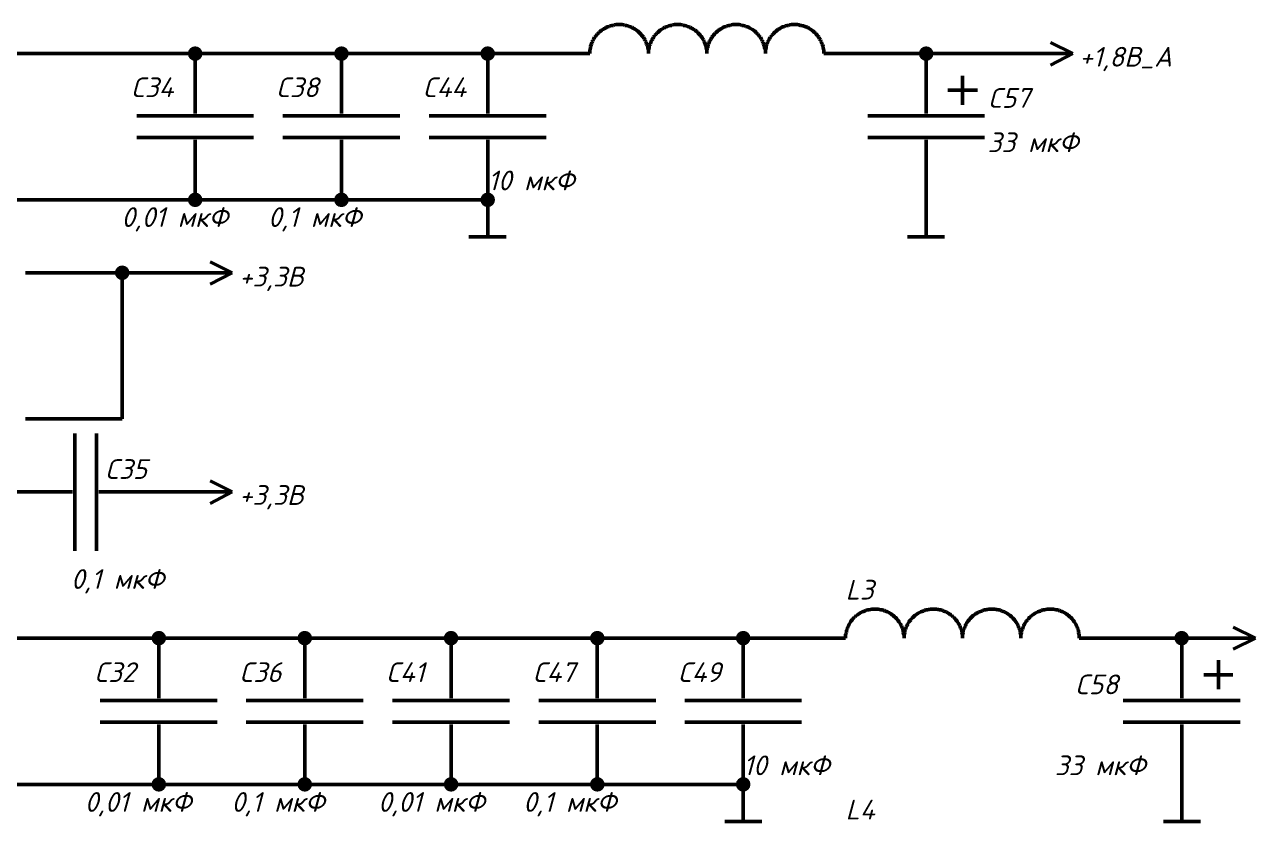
# Model space of a CAD drawing. Header units: inches. Extents: x -26 to 1942, y -380 to 599.
# Drawn here: x 657 to 741.2, y 395.2 to 449.7 of the extents above; entities that cross this region are included whole.
import ezdxf

# ---------------------------------------------------------------- set-up
doc = ezdxf.new("R2010")
doc.units = ezdxf.units.IN
doc.layers.add('OSN50', color=3, linetype='Continuous', lineweight=50)
doc.layers.add('TEXT', color=1, linetype='Continuous', lineweight=30)
doc.styles.add('ISOCPEUR0', font='isocpeur.ttf', dxfattribs={"height": 2.87999})

msp = doc.modelspace()

# ---------------------------------------------------------------- hatches: boundary and pattern name
at = {"layer": 'OSN50'}
h = msp.add_hatch(color=256, dxfattribs=at)
edge = h.paths.add_edge_path()
edge.add_arc((668.661, 447.735), 0.5, 0, 360)
h = msp.add_hatch(color=256, dxfattribs=at)
edge = h.paths.add_edge_path()
edge.add_arc((678.669, 447.735), 0.5, 0, 360)
h = msp.add_hatch(color=256, dxfattribs=at)
edge = h.paths.add_edge_path()
edge.add_arc((688.677, 447.735), 0.5, 0, 360)
h = msp.add_hatch(color=256, dxfattribs=at)
edge = h.paths.add_edge_path()
edge.add_arc((718.676, 447.735), 0.5, 0, 360)
h = msp.add_hatch(color=256, dxfattribs=at)
edge = h.paths.add_edge_path()
edge.add_arc((668.661, 437.727), 0.5, 0, 360)
h = msp.add_hatch(color=256, dxfattribs=at)
edge = h.paths.add_edge_path()
edge.add_arc((678.669, 437.727), 0.5, 0, 360)
h = msp.add_hatch(color=256, dxfattribs=at)
edge = h.paths.add_edge_path()
edge.add_arc((688.677, 437.727), 0.5, 0, 360)
h = msp.add_hatch(color=256, dxfattribs=at)
edge = h.paths.add_edge_path()
edge.add_arc((663.67, 432.736), 0.5, 0, 360)
h = msp.add_hatch(color=256, dxfattribs=at)
edge = h.paths.add_edge_path()
edge.add_arc((666.178, 407.729), 0.5, 0, 360)
h = msp.add_hatch(color=256, dxfattribs=at)
edge = h.paths.add_edge_path()
edge.add_arc((676.16, 407.729), 0.5, 0, 360)
h = msp.add_hatch(color=256, dxfattribs=at)
edge = h.paths.add_edge_path()
edge.add_arc((686.169, 407.729), 0.5, 0, 360)
h = msp.add_hatch(color=256, dxfattribs=at)
edge = h.paths.add_edge_path()
edge.add_arc((696.177, 407.729), 0.5, 0, 360)
h = msp.add_hatch(color=256, dxfattribs=at)
edge = h.paths.add_edge_path()
edge.add_arc((706.159, 407.729), 0.5, 0, 360)
h = msp.add_hatch(color=256, dxfattribs=at)
edge = h.paths.add_edge_path()
edge.add_arc((736.157, 407.729), 0.5, 0, 360)
h = msp.add_hatch(color=256, dxfattribs=at)
edge = h.paths.add_edge_path()
edge.add_arc((666.178, 397.721), 0.5, 0, 360)
h = msp.add_hatch(color=256, dxfattribs=at)
edge = h.paths.add_edge_path()
edge.add_arc((676.16, 397.721), 0.5, 0, 360)
h = msp.add_hatch(color=256, dxfattribs=at)
edge = h.paths.add_edge_path()
edge.add_arc((686.169, 397.721), 0.5, 0, 360)
h = msp.add_hatch(color=256, dxfattribs=at)
edge = h.paths.add_edge_path()
edge.add_arc((696.177, 397.721), 0.5, 0, 360)
h = msp.add_hatch(color=256, dxfattribs=at)
edge = h.paths.add_edge_path()
edge.add_arc((706.159, 397.721), 0.5, 0, 360)

# ---------------------------------------------------------------- linework, layer by layer
for p, q in [((697.17, 449.669), (697.065, 449.642)), ((697.274, 449.669), (697.17, 449.669)), ((697.353, 449.695), (697.274, 449.669)), ((697.457, 449.721), (697.353, 449.695)), ((697.562, 449.721), (697.457, 449.721)), ((697.666, 449.721), (697.562, 449.721)), ((697.771, 449.721), (697.666, 449.721)), ((697.875, 449.721), (697.771, 449.721)), ((697.98, 449.695), (697.875, 449.721)), ((698.058, 449.669), (697.98, 449.695)), ((698.163, 449.669), (698.058, 449.669)), ((698.267, 449.642), (698.163, 449.669)), ((701.168, 449.669), (701.063, 449.642)), ((701.272, 449.669), (701.168, 449.669)), ((701.351, 449.695), (701.272, 449.669)), ((701.455, 449.721), (701.351, 449.695)), ((701.56, 449.721), (701.455, 449.721)), ((701.664, 449.721), (701.56, 449.721)), ((701.769, 449.721), (701.664, 449.721)), ((701.873, 449.721), (701.769, 449.721)), ((701.978, 449.695), (701.873, 449.721)), ((702.056, 449.669), (701.978, 449.695)), ((702.161, 449.669), (702.056, 449.669)), ((702.265, 449.642), (702.161, 449.669)), ((705.166, 449.669), (705.061, 449.642)), ((705.27, 449.669), (705.166, 449.669)), ((705.349, 449.695), (705.27, 449.669)), ((705.453, 449.721), (705.349, 449.695)), ((705.558, 449.721), (705.453, 449.721)), ((705.662, 449.721), (705.558, 449.721)), ((705.767, 449.721), (705.662, 449.721)), ((705.871, 449.721), (705.767, 449.721)), ((705.976, 449.695), (705.871, 449.721)), ((706.054, 449.669), (705.976, 449.695)), ((706.159, 449.669), (706.054, 449.669)), ((706.263, 449.642), (706.159, 449.669)), ((709.164, 449.669), (709.059, 449.642)), ((709.268, 449.669), (709.164, 449.669)), ((709.347, 449.695), (709.268, 449.669)), ((709.451, 449.721), (709.347, 449.695)), ((709.556, 449.721), (709.451, 449.721)), ((709.66, 449.721), (709.556, 449.721)), ((709.765, 449.721), (709.66, 449.721)), ((709.869, 449.721), (709.765, 449.721)), ((709.974, 449.695), (709.869, 449.721)), ((710.078, 449.669), (709.974, 449.695)), ((710.157, 449.669), (710.078, 449.669)), ((710.261, 449.642), (710.157, 449.669)), ((695.994, 448.858), (695.942, 448.754)), ((696.046, 448.911), (695.994, 448.858)), ((696.124, 448.989), (696.046, 448.911)), ((696.177, 449.067), (696.124, 448.989)), ((696.255, 449.146), (696.177, 449.067)), ((696.307, 449.198), (696.255, 449.146)), ((696.386, 449.277), (696.307, 449.198)), ((696.464, 449.329), (696.386, 449.277)), ((696.543, 449.381), (696.464, 449.329)), ((696.621, 449.433), (696.543, 449.381)), ((696.726, 449.486), (696.621, 449.433)), ((696.804, 449.538), (696.726, 449.486)), ((696.882, 449.564), (696.804, 449.538)), ((696.987, 449.59), (696.882, 449.564)), ((697.065, 449.642), (696.987, 449.59)), ((698.346, 449.59), (698.267, 449.642)), ((698.45, 449.564), (698.346, 449.59)), ((698.529, 449.538), (698.45, 449.564)), ((698.607, 449.486), (698.529, 449.538)), ((698.711, 449.433), (698.607, 449.486)), ((698.79, 449.381), (698.711, 449.433)), ((698.868, 449.329), (698.79, 449.381)), ((698.947, 449.277), (698.868, 449.329)), ((699.025, 449.198), (698.947, 449.277)), ((699.077, 449.146), (699.025, 449.198)), ((699.156, 449.067), (699.077, 449.146)), ((699.208, 448.989), (699.156, 449.067)), ((699.286, 448.911), (699.208, 448.989)), ((699.339, 448.858), (699.286, 448.911)), ((699.391, 448.754), (699.339, 448.858)), ((700.018, 448.858), (699.966, 448.754)), ((700.07, 448.911), (700.018, 448.858)), ((700.123, 448.989), (700.07, 448.911)), ((700.201, 449.067), (700.123, 448.989)), ((700.253, 449.146), (700.201, 449.067)), ((700.332, 449.198), (700.253, 449.146)), ((700.41, 449.277), (700.332, 449.198)), ((700.488, 449.329), (700.41, 449.277)), ((700.541, 449.381), (700.488, 449.329)), ((700.645, 449.433), (700.541, 449.381)), ((700.724, 449.486), (700.645, 449.433)), ((700.802, 449.538), (700.724, 449.486)), ((700.88, 449.564), (700.802, 449.538)), ((700.985, 449.59), (700.88, 449.564)), ((701.063, 449.642), (700.985, 449.59)), ((702.344, 449.59), (702.265, 449.642)), ((702.448, 449.564), (702.344, 449.59)), ((702.527, 449.538), (702.448, 449.564)), ((702.605, 449.486), (702.527, 449.538)), ((702.71, 449.433), (702.605, 449.486)), ((702.788, 449.381), (702.71, 449.433)), ((702.866, 449.329), (702.788, 449.381)), ((702.945, 449.277), (702.866, 449.329)), ((703.023, 449.198), (702.945, 449.277)), ((703.075, 449.146), (703.023, 449.198)), ((703.154, 449.067), (703.075, 449.146)), ((703.206, 448.989), (703.154, 449.067)), ((703.284, 448.911), (703.206, 448.989)), ((703.337, 448.858), (703.284, 448.911)), ((703.389, 448.754), (703.337, 448.858)), ((704.016, 448.858), (703.964, 448.754)), ((704.068, 448.911), (704.016, 448.858)), ((704.121, 448.989), (704.068, 448.911)), ((704.199, 449.067), (704.121, 448.989)), ((704.251, 449.146), (704.199, 449.067)), ((704.33, 449.198), (704.251, 449.146)), ((704.408, 449.277), (704.33, 449.198)), ((704.486, 449.329), (704.408, 449.277)), ((704.539, 449.381), (704.486, 449.329)), ((704.643, 449.433), (704.539, 449.381)), ((704.722, 449.486), (704.643, 449.433)), ((704.8, 449.538), (704.722, 449.486)), ((704.878, 449.564), (704.8, 449.538)), ((704.983, 449.59), (704.878, 449.564)), ((705.061, 449.642), (704.983, 449.59)), ((706.342, 449.59), (706.263, 449.642)), ((706.446, 449.564), (706.342, 449.59)), ((706.525, 449.538), (706.446, 449.564)), ((706.603, 449.486), (706.525, 449.538)), ((706.708, 449.433), (706.603, 449.486)), ((706.786, 449.381), (706.708, 449.433)), ((706.864, 449.329), (706.786, 449.381)), ((706.943, 449.277), (706.864, 449.329)), ((707.021, 449.198), (706.943, 449.277)), ((707.073, 449.146), (707.021, 449.198)), ((707.152, 449.067), (707.073, 449.146)), ((707.204, 448.989), (707.152, 449.067)), ((707.282, 448.911), (707.204, 448.989)), ((707.335, 448.858), (707.282, 448.911)), ((707.387, 448.754), (707.335, 448.858)), ((708.014, 448.858), (707.962, 448.754)), ((708.066, 448.911), (708.014, 448.858)), ((708.119, 448.989), (708.066, 448.911)), ((708.197, 449.067), (708.119, 448.989)), ((708.249, 449.146), (708.197, 449.067)), ((708.328, 449.198), (708.249, 449.146)), ((708.406, 449.277), (708.328, 449.198)), ((708.484, 449.329), (708.406, 449.277)), ((708.537, 449.381), (708.484, 449.329)), ((708.641, 449.433), (708.537, 449.381)), ((708.72, 449.486), (708.641, 449.433)), ((708.798, 449.538), (708.72, 449.486)), ((708.876, 449.564), (708.798, 449.538)), ((708.981, 449.59), (708.876, 449.564)), ((709.059, 449.642), (708.981, 449.59)), ((710.366, 449.59), (710.261, 449.642)), ((710.444, 449.564), (710.366, 449.59)), ((710.549, 449.538), (710.444, 449.564)), ((710.627, 449.486), (710.549, 449.538)), ((710.706, 449.433), (710.627, 449.486)), ((710.784, 449.381), (710.706, 449.433)), ((710.862, 449.329), (710.784, 449.381)), ((710.941, 449.277), (710.862, 449.329)), ((711.019, 449.198), (710.941, 449.277)), ((711.098, 449.146), (711.019, 449.198)), ((711.15, 449.067), (711.098, 449.146)), ((711.228, 448.989), (711.15, 449.067)), ((711.28, 448.911), (711.228, 448.989)), ((711.333, 448.858), (711.28, 448.911)), ((711.385, 448.754), (711.333, 448.858)), ((695.68, 448.048), (695.654, 447.944)), ((695.706, 448.127), (695.68, 448.048)), ((695.759, 448.336), (695.706, 448.231)), ((695.706, 448.231), (695.706, 448.127)), ((695.785, 448.414), (695.759, 448.336)), ((695.811, 448.519), (695.785, 448.414)), ((695.863, 448.597), (695.811, 448.519)), ((695.889, 448.676), (695.863, 448.597)), ((695.942, 448.754), (695.889, 448.676)), ((699.443, 448.676), (699.391, 448.754)), ((699.469, 448.597), (699.443, 448.676)), ((699.522, 448.519), (699.469, 448.597)), ((699.548, 448.414), (699.522, 448.519)), ((699.574, 448.336), (699.548, 448.414)), ((699.626, 448.231), (699.574, 448.336)), ((699.626, 448.127), (699.626, 448.231)), ((699.652, 448.048), (699.626, 448.127)), ((699.678, 447.944), (699.652, 448.048)), ((699.704, 448.048), (699.678, 447.944)), ((699.731, 448.127), (699.704, 448.048)), ((699.757, 448.336), (699.731, 448.231)), ((699.731, 448.231), (699.731, 448.127)), ((699.809, 448.414), (699.757, 448.336)), ((699.835, 448.519), (699.809, 448.414)), ((699.861, 448.597), (699.835, 448.519)), ((699.913, 448.676), (699.861, 448.597)), ((699.966, 448.754), (699.913, 448.676)), ((703.441, 448.676), (703.389, 448.754)), ((703.467, 448.597), (703.441, 448.676)), ((703.52, 448.519), (703.467, 448.597)), ((703.546, 448.414), (703.52, 448.519)), ((703.572, 448.336), (703.546, 448.414)), ((703.624, 448.231), (703.572, 448.336)), ((703.624, 448.127), (703.624, 448.231)), ((703.65, 448.048), (703.624, 448.127)), ((703.676, 447.944), (703.65, 448.048)), ((703.702, 448.048), (703.676, 447.944)), ((703.729, 448.127), (703.702, 448.048)), ((703.755, 448.336), (703.729, 448.231)), ((703.729, 448.231), (703.729, 448.127)), ((703.807, 448.414), (703.755, 448.336)), ((703.833, 448.519), (703.807, 448.414)), ((703.859, 448.597), (703.833, 448.519)), ((703.912, 448.676), (703.859, 448.597)), ((703.964, 448.754), (703.912, 448.676)), ((707.439, 448.676), (707.387, 448.754)), ((707.465, 448.597), (707.439, 448.676)), ((707.518, 448.519), (707.465, 448.597)), ((707.544, 448.414), (707.518, 448.519)), ((707.57, 448.336), (707.544, 448.414)), ((707.622, 448.231), (707.57, 448.336)), ((707.622, 448.127), (707.622, 448.231)), ((707.648, 448.048), (707.622, 448.127)), ((707.674, 447.944), (707.648, 448.048)), ((707.701, 448.048), (707.674, 447.944)), ((707.727, 448.127), (707.701, 448.048)), ((707.753, 448.336), (707.727, 448.231)), ((707.727, 448.231), (707.727, 448.127)), ((707.805, 448.414), (707.753, 448.336)), ((707.831, 448.519), (707.805, 448.414)), ((707.857, 448.597), (707.831, 448.519)), ((707.91, 448.676), (707.857, 448.597)), ((707.962, 448.754), (707.91, 448.676)), ((711.437, 448.676), (711.385, 448.754)), ((711.463, 448.597), (711.437, 448.676)), ((711.516, 448.519), (711.463, 448.597)), ((711.542, 448.414), (711.516, 448.519)), ((711.594, 448.336), (711.542, 448.414)), ((711.62, 448.231), (711.594, 448.336)), ((711.62, 448.127), (711.62, 448.231)), ((711.646, 448.048), (711.62, 448.127)), ((711.672, 447.944), (711.646, 448.048)), ((728.71, 447.735), (727.194, 448.493)), ((668.661, 447.735), (643.68, 447.735)), ((668.661, 443.632), (668.661, 447.735)), ((678.669, 447.735), (668.661, 447.735)), ((678.669, 443.632), (678.669, 447.735)), ((688.677, 447.735), (678.669, 447.735)), ((688.677, 443.632), (688.677, 447.735)), ((691.16, 447.735), (688.677, 447.735)), ((695.654, 447.735), (691.16, 447.735)), ((695.654, 447.944), (695.654, 447.839)), ((695.654, 447.839), (695.654, 447.735)), ((695.654, 447.735), (695.654, 447.735)), ((695.654, 447.735), (695.654, 447.735)), ((695.654, 447.735), (695.654, 447.735)), ((695.654, 447.735), (695.654, 447.735)), ((695.654, 447.735), (695.654, 447.735)), ((695.654, 447.735), (695.654, 447.735)), ((695.654, 447.735), (695.654, 447.735)), ((695.654, 447.735), (695.654, 447.735)), ((695.654, 447.735), (695.654, 447.735)), ((695.654, 447.735), (695.654, 447.735)), ((695.654, 447.735), (695.654, 447.735)), ((695.654, 447.735), (695.654, 447.735)), ((695.654, 447.735), (695.654, 447.735)), ((695.654, 447.735), (695.654, 447.735)), ((695.654, 447.735), (695.654, 447.735)), ((695.654, 447.735), (695.654, 447.735)), ((695.654, 447.735), (695.654, 447.735)), ((695.654, 447.735), (695.654, 447.735)), ((695.654, 447.735), (695.654, 447.735)), ((695.654, 447.735), (695.654, 447.735)), ((695.654, 447.735), (695.654, 447.735)), ((695.654, 447.735), (695.654, 447.735)), ((695.654, 447.735), (695.654, 447.735)), ((695.654, 447.735), (695.654, 447.735)), ((695.654, 447.735), (695.654, 447.735)), ((695.654, 447.735), (695.654, 447.735)), ((695.654, 447.735), (695.654, 447.735)), ((695.654, 447.735), (695.654, 447.735)), ((695.654, 447.735), (695.654, 447.735)), ((695.654, 447.735), (695.654, 447.735)), ((695.654, 447.735), (695.654, 447.735)), ((695.654, 447.735), (695.654, 447.735)), ((699.678, 447.839), (699.678, 447.944)), ((699.678, 447.944), (699.678, 447.839)), ((699.678, 447.735), (699.678, 447.839)), ((699.678, 447.839), (699.678, 447.735)), ((699.678, 447.735), (699.678, 447.735)), ((699.678, 447.735), (699.678, 447.735)), ((699.678, 447.735), (699.678, 447.735)), ((699.678, 447.735), (699.678, 447.735)), ((699.678, 447.735), (699.678, 447.735)), ((699.678, 447.735), (699.678, 447.735)), ((699.678, 447.735), (699.678, 447.735)), ((699.678, 447.735), (699.678, 447.735)), ((699.678, 447.735), (699.678, 447.735)), ((699.678, 447.735), (699.678, 447.735)), ((699.678, 447.735), (699.678, 447.735)), ((699.678, 447.735), (699.678, 447.735)), ((699.678, 447.735), (699.678, 447.735)), ((699.678, 447.735), (699.678, 447.735)), ((699.678, 447.735), (699.678, 447.735)), ((699.678, 447.735), (699.678, 447.735)), ((699.678, 447.735), (699.678, 447.735)), ((699.678, 447.735), (699.678, 447.735)), ((699.678, 447.735), (699.678, 447.735)), ((699.678, 447.735), (699.678, 447.735)), ((699.678, 447.735), (699.678, 447.735)), ((699.678, 447.735), (699.678, 447.735)), ((699.678, 447.735), (699.678, 447.735)), ((699.678, 447.735), (699.678, 447.735)), ((699.678, 447.735), (699.678, 447.735)), ((699.678, 447.735), (699.678, 447.735)), ((699.678, 447.735), (699.678, 447.735)), ((699.678, 447.735), (699.678, 447.735)), ((699.678, 447.735), (699.678, 447.735)), ((699.678, 447.735), (699.678, 447.735)), ((699.678, 447.735), (699.678, 447.735)), ((699.678, 447.735), (699.678, 447.735)), ((703.676, 447.839), (703.676, 447.944)), ((703.676, 447.944), (703.676, 447.839)), ((703.676, 447.735), (703.676, 447.839)), ((703.676, 447.839), (703.676, 447.735)), ((703.676, 447.735), (703.676, 447.735)), ((703.676, 447.735), (703.676, 447.735)), ((703.676, 447.735), (703.676, 447.735)), ((703.676, 447.735), (703.676, 447.735)), ((703.676, 447.735), (703.676, 447.735)), ((703.676, 447.735), (703.676, 447.735)), ((703.676, 447.735), (703.676, 447.735)), ((703.676, 447.735), (703.676, 447.735)), ((703.676, 447.735), (703.676, 447.735)), ((703.676, 447.735), (703.676, 447.735)), ((703.676, 447.735), (703.676, 447.735)), ((703.676, 447.735), (703.676, 447.735)), ((703.676, 447.735), (703.676, 447.735)), ((703.676, 447.735), (703.676, 447.735)), ((703.676, 447.735), (703.676, 447.735)), ((703.676, 447.735), (703.676, 447.735)), ((703.676, 447.735), (703.676, 447.735)), ((703.676, 447.735), (703.676, 447.735)), ((703.676, 447.735), (703.676, 447.735)), ((703.676, 447.735), (703.676, 447.735)), ((703.676, 447.735), (703.676, 447.735)), ((703.676, 447.735), (703.676, 447.735)), ((703.676, 447.735), (703.676, 447.735)), ((703.676, 447.735), (703.676, 447.735)), ((703.676, 447.735), (703.676, 447.735)), ((703.676, 447.735), (703.676, 447.735)), ((703.676, 447.735), (703.676, 447.735)), ((703.676, 447.735), (703.676, 447.735)), ((703.676, 447.735), (703.676, 447.735)), ((703.676, 447.735), (703.676, 447.735)), ((703.676, 447.735), (703.676, 447.735)), ((703.676, 447.735), (703.676, 447.735)), ((707.674, 447.839), (707.674, 447.944)), ((707.674, 447.944), (707.674, 447.839)), ((707.674, 447.735), (707.674, 447.839)), ((707.674, 447.839), (707.674, 447.735)), ((707.674, 447.735), (707.674, 447.735)), ((707.674, 447.735), (707.674, 447.735)), ((707.674, 447.735), (707.674, 447.735)), ((707.674, 447.735), (707.674, 447.735)), ((707.674, 447.735), (707.674, 447.735)), ((707.674, 447.735), (707.674, 447.735)), ((707.674, 447.735), (707.674, 447.735)), ((707.674, 447.735), (707.674, 447.735)), ((707.674, 447.735), (707.674, 447.735)), ((707.674, 447.735), (707.674, 447.735)), ((707.674, 447.735), (707.674, 447.735)), ((707.674, 447.735), (707.674, 447.735)), ((707.674, 447.735), (707.674, 447.735)), ((707.674, 447.735), (707.674, 447.735)), ((707.674, 447.735), (707.674, 447.735)), ((707.674, 447.735), (707.674, 447.735)), ((707.674, 447.735), (707.674, 447.735)), ((707.674, 447.735), (707.674, 447.735)), ((707.674, 447.735), (707.674, 447.735)), ((707.674, 447.735), (707.674, 447.735)), ((707.674, 447.735), (707.674, 447.735)), ((707.674, 447.735), (707.674, 447.735)), ((707.674, 447.735), (707.674, 447.735)), ((707.674, 447.735), (707.674, 447.735)), ((707.674, 447.735), (707.674, 447.735)), ((707.674, 447.735), (707.674, 447.735)), ((707.674, 447.735), (707.674, 447.735)), ((707.674, 447.735), (707.674, 447.735)), ((707.674, 447.735), (707.674, 447.735)), ((707.674, 447.735), (707.674, 447.735)), ((707.674, 447.735), (707.674, 447.735)), ((707.674, 447.735), (707.674, 447.735)), ((711.672, 447.839), (711.672, 447.944)), ((711.672, 447.735), (711.672, 447.839)), ((711.672, 447.735), (716.167, 447.735)), ((718.676, 447.735), (716.167, 447.735)), ((718.676, 443.632), (718.676, 447.735)), ((726.175, 447.735), (718.676, 447.735)), ((726.175, 447.735), (728.71, 447.735)), ((728.71, 447.735), (727.194, 446.951)), ((721.158, 444.233), (721.158, 446.219)), ((720.165, 445.226), (722.177, 445.226)), ((672.659, 443.476), (664.663, 443.476)), ((682.667, 443.476), (674.671, 443.476)), ((692.675, 443.476), (684.679, 443.476)), ((722.674, 443.476), (714.677, 443.476)), ((664.663, 441.986), (672.659, 441.986)), ((668.661, 441.829), (668.661, 437.727)), ((674.671, 441.986), (682.667, 441.986)), ((678.669, 441.829), (678.669, 437.727)), ((684.679, 441.986), (692.675, 441.986)), ((688.677, 441.829), (688.677, 437.727)), ((714.677, 441.986), (722.674, 441.986)), ((718.676, 441.829), (718.676, 437.727)), ((643.68, 437.727), (668.661, 437.727)), ((668.661, 437.727), (678.669, 437.727)), ((678.669, 437.727), (688.677, 437.727)), ((688.677, 437.727), (688.677, 435.192)), ((718.676, 437.727), (718.676, 435.192)), ((687.397, 435.192), (689.931, 435.192)), ((717.395, 435.192), (719.93, 435.192)), ((671.196, 432.736), (669.68, 433.494)), ((657.059, 432.736), (661.161, 432.736)), ((663.67, 432.736), (661.161, 432.736)), ((668.661, 432.736), (663.67, 432.736)), ((663.67, 432.736), (663.67, 422.728)), ((668.661, 432.736), (671.196, 432.736)), ((671.196, 432.736), (669.68, 431.952)), ((657.059, 422.728), (661.161, 422.728)), ((663.67, 422.728), (661.161, 422.728)), ((660.43, 421.735), (660.43, 413.713)), ((661.919, 413.713), (661.919, 421.735)), ((660.273, 417.737), (656.17, 417.737)), ((662.076, 417.737), (666.178, 417.737)), ((668.661, 417.737), (666.178, 417.737)), ((668.661, 417.737), (671.196, 417.737)), ((671.196, 417.737), (669.68, 418.495)), ((671.196, 417.737), (669.68, 416.953)), ((713.894, 409.271), (713.815, 409.192)), ((713.972, 409.323), (713.894, 409.271)), ((714.05, 409.375), (713.972, 409.323)), ((714.129, 409.427), (714.05, 409.375)), ((714.207, 409.48), (714.129, 409.427)), ((714.286, 409.532), (714.207, 409.48)), ((714.39, 409.558), (714.286, 409.532)), ((714.468, 409.584), (714.39, 409.558)), ((714.573, 409.636), (714.468, 409.584)), ((714.677, 409.663), (714.573, 409.636)), ((714.756, 409.663), (714.677, 409.663)), ((714.86, 409.689), (714.756, 409.663)), ((714.965, 409.715), (714.86, 409.689)), ((715.069, 409.715), (714.965, 409.715)), ((715.174, 409.715), (715.069, 409.715)), ((715.279, 409.715), (715.174, 409.715)), ((715.383, 409.715), (715.279, 409.715)), ((715.488, 409.689), (715.383, 409.715)), ((715.566, 409.663), (715.488, 409.689)), ((715.67, 409.663), (715.566, 409.663)), ((715.775, 409.636), (715.67, 409.663)), ((715.853, 409.584), (715.775, 409.636)), ((715.958, 409.558), (715.853, 409.584)), ((716.036, 409.532), (715.958, 409.558)), ((716.115, 409.48), (716.036, 409.532)), ((716.193, 409.427), (716.115, 409.48)), ((716.298, 409.375), (716.193, 409.427)), ((716.35, 409.323), (716.298, 409.375)), ((716.428, 409.271), (716.35, 409.323)), ((716.507, 409.192), (716.428, 409.271)), ((717.892, 409.271), (717.813, 409.192)), ((717.97, 409.323), (717.892, 409.271)), ((718.048, 409.375), (717.97, 409.323)), ((718.127, 409.427), (718.048, 409.375)), ((718.231, 409.48), (718.127, 409.427)), ((718.31, 409.532), (718.231, 409.48)), ((718.388, 409.558), (718.31, 409.532)), ((718.493, 409.584), (718.388, 409.558)), ((718.571, 409.636), (718.493, 409.584)), ((718.676, 409.663), (718.571, 409.636)), ((718.78, 409.663), (718.676, 409.663)), ((718.858, 409.689), (718.78, 409.663)), ((718.963, 409.715), (718.858, 409.689)), ((719.068, 409.715), (718.963, 409.715)), ((719.172, 409.715), (719.068, 409.715)), ((719.277, 409.715), (719.172, 409.715)), ((719.381, 409.715), (719.277, 409.715)), ((719.486, 409.689), (719.381, 409.715)), ((719.564, 409.663), (719.486, 409.689)), ((719.669, 409.663), (719.564, 409.663)), ((719.773, 409.636), (719.669, 409.663)), ((719.851, 409.584), (719.773, 409.636)), ((719.956, 409.558), (719.851, 409.584)), ((720.034, 409.532), (719.956, 409.558)), ((720.113, 409.48), (720.034, 409.532)), ((720.191, 409.427), (720.113, 409.48)), ((720.296, 409.375), (720.191, 409.427)), ((720.348, 409.323), (720.296, 409.375)), ((720.426, 409.271), (720.348, 409.323)), ((720.505, 409.192), (720.426, 409.271)), ((721.89, 409.271), (721.811, 409.192)), ((721.968, 409.323), (721.89, 409.271)), ((722.046, 409.375), (721.968, 409.323)), ((722.125, 409.427), (722.046, 409.375)), ((722.229, 409.48), (722.125, 409.427)), ((722.308, 409.532), (722.229, 409.48)), ((722.386, 409.558), (722.308, 409.532)), ((722.491, 409.584), (722.386, 409.558)), ((722.569, 409.636), (722.491, 409.584)), ((722.674, 409.663), (722.569, 409.636)), ((722.778, 409.663), (722.674, 409.663)), ((722.857, 409.689), (722.778, 409.663)), ((722.961, 409.715), (722.857, 409.689)), ((723.066, 409.715), (722.961, 409.715)), ((723.17, 409.715), (723.066, 409.715)), ((723.275, 409.715), (723.17, 409.715)), ((723.379, 409.715), (723.275, 409.715)), ((723.484, 409.689), (723.379, 409.715)), ((723.562, 409.663), (723.484, 409.689)), ((723.667, 409.663), (723.562, 409.663)), ((723.771, 409.636), (723.667, 409.663)), ((723.849, 409.584), (723.771, 409.636)), ((723.954, 409.558), (723.849, 409.584)), ((724.032, 409.532), (723.954, 409.558)), ((724.111, 409.48), (724.032, 409.532)), ((724.189, 409.427), (724.111, 409.48)), ((724.294, 409.375), (724.189, 409.427)), ((724.346, 409.323), (724.294, 409.375)), ((724.424, 409.271), (724.346, 409.323)), ((724.503, 409.192), (724.424, 409.271)), ((725.888, 409.271), (725.809, 409.192)), ((725.966, 409.323), (725.888, 409.271)), ((726.044, 409.375), (725.966, 409.323)), ((726.123, 409.427), (726.044, 409.375)), ((726.227, 409.48), (726.123, 409.427)), ((726.306, 409.532), (726.227, 409.48)), ((726.384, 409.558), (726.306, 409.532)), ((726.489, 409.584), (726.384, 409.558)), ((726.567, 409.636), (726.489, 409.584)), ((726.672, 409.663), (726.567, 409.636)), ((726.776, 409.663), (726.672, 409.663)), ((726.855, 409.689), (726.776, 409.663)), ((726.959, 409.715), (726.855, 409.689)), ((727.064, 409.715), (726.959, 409.715)), ((727.168, 409.715), (727.064, 409.715)), ((727.273, 409.715), (727.168, 409.715)), ((727.377, 409.715), (727.273, 409.715)), ((727.482, 409.689), (727.377, 409.715)), ((727.56, 409.663), (727.482, 409.689)), ((727.665, 409.663), (727.56, 409.663)), ((727.769, 409.636), (727.665, 409.663)), ((727.848, 409.584), (727.769, 409.636)), ((727.952, 409.558), (727.848, 409.584)), ((728.03, 409.532), (727.952, 409.558)), ((728.109, 409.48), (728.03, 409.532)), ((728.187, 409.427), (728.109, 409.48)), ((728.292, 409.375), (728.187, 409.427)), ((728.344, 409.323), (728.292, 409.375)), ((728.422, 409.271), (728.344, 409.323)), ((728.501, 409.192), (728.422, 409.271)), ((713.293, 408.408), (713.24, 408.33)), ((713.319, 408.513), (713.293, 408.408)), ((713.371, 408.591), (713.319, 408.513)), ((713.397, 408.67), (713.371, 408.591)), ((713.449, 408.748), (713.397, 408.67)), ((713.502, 408.853), (713.449, 408.748)), ((713.554, 408.905), (713.502, 408.853)), ((713.606, 408.983), (713.554, 408.905)), ((713.685, 409.062), (713.606, 408.983)), ((713.737, 409.14), (713.685, 409.062)), ((713.815, 409.192), (713.737, 409.14)), ((716.585, 409.14), (716.507, 409.192)), ((716.637, 409.062), (716.585, 409.14)), ((716.716, 408.983), (716.637, 409.062)), ((716.768, 408.905), (716.716, 408.983)), ((716.82, 408.853), (716.768, 408.905)), ((716.873, 408.748), (716.82, 408.853)), ((716.925, 408.67), (716.873, 408.748)), ((716.977, 408.591), (716.925, 408.67)), ((717.003, 408.513), (716.977, 408.591)), ((717.029, 408.408), (717.003, 408.513)), ((717.082, 408.33), (717.029, 408.408)), ((717.291, 408.408), (717.264, 408.33)), ((717.317, 408.513), (717.291, 408.408)), ((717.369, 408.591), (717.317, 408.513)), ((717.395, 408.67), (717.369, 408.591)), ((717.447, 408.748), (717.395, 408.67)), ((717.5, 408.853), (717.447, 408.748)), ((717.552, 408.905), (717.5, 408.853)), ((717.63, 408.983), (717.552, 408.905)), ((717.683, 409.062), (717.63, 408.983)), ((717.761, 409.14), (717.683, 409.062)), ((717.813, 409.192), (717.761, 409.14)), ((720.583, 409.14), (720.505, 409.192)), ((720.635, 409.062), (720.583, 409.14)), ((720.714, 408.983), (720.635, 409.062)), ((720.766, 408.905), (720.714, 408.983)), ((720.818, 408.853), (720.766, 408.905)), ((720.871, 408.748), (720.818, 408.853)), ((720.923, 408.67), (720.871, 408.748)), ((720.975, 408.591), (720.923, 408.67)), ((721.001, 408.513), (720.975, 408.591)), ((721.027, 408.408), (721.001, 408.513)), ((721.08, 408.33), (721.027, 408.408)), ((721.289, 408.408), (721.263, 408.33)), ((721.315, 408.513), (721.289, 408.408)), ((721.367, 408.591), (721.315, 408.513)), ((721.393, 408.67), (721.367, 408.591)), ((721.445, 408.748), (721.393, 408.67)), ((721.498, 408.853), (721.445, 408.748)), ((721.55, 408.905), (721.498, 408.853)), ((721.628, 408.983), (721.55, 408.905)), ((721.681, 409.062), (721.628, 408.983)), ((721.759, 409.14), (721.681, 409.062)), ((721.811, 409.192), (721.759, 409.14)), ((724.581, 409.14), (724.503, 409.192)), ((724.633, 409.062), (724.581, 409.14)), ((724.712, 408.983), (724.633, 409.062)), ((724.764, 408.905), (724.712, 408.983)), ((724.816, 408.853), (724.764, 408.905)), ((724.869, 408.748), (724.816, 408.853)), ((724.921, 408.67), (724.869, 408.748)), ((724.973, 408.591), (724.921, 408.67)), ((724.999, 408.513), (724.973, 408.591)), ((725.025, 408.408), (724.999, 408.513)), ((725.078, 408.33), (725.025, 408.408)), ((725.287, 408.408), (725.261, 408.33)), ((725.313, 408.513), (725.287, 408.408)), ((725.365, 408.591), (725.313, 408.513)), ((725.391, 408.67), (725.365, 408.591)), ((725.443, 408.748), (725.391, 408.67)), ((725.496, 408.853), (725.443, 408.748)), ((725.548, 408.905), (725.496, 408.853)), ((725.626, 408.983), (725.548, 408.905)), ((725.679, 409.062), (725.626, 408.983)), ((725.757, 409.14), (725.679, 409.062)), ((725.809, 409.192), (725.757, 409.14)), ((728.579, 409.14), (728.501, 409.192)), ((728.631, 409.062), (728.579, 409.14)), ((728.71, 408.983), (728.631, 409.062)), ((728.762, 408.905), (728.71, 408.983)), ((728.814, 408.853), (728.762, 408.905)), ((728.867, 408.748), (728.814, 408.853)), ((728.919, 408.67), (728.867, 408.748)), ((728.971, 408.591), (728.919, 408.67)), ((728.997, 408.513), (728.971, 408.591)), ((729.023, 408.408), (728.997, 408.513)), ((729.076, 408.33), (729.023, 408.408)), ((741.2, 407.729), (739.685, 408.487)), ((666.178, 407.729), (651.179, 407.729)), ((666.178, 403.626), (666.178, 407.729)), ((676.16, 407.729), (666.178, 407.729)), ((676.16, 403.626), (676.16, 407.729)), ((686.169, 407.729), (676.16, 407.729)), ((686.169, 403.626), (686.169, 407.729)), ((696.177, 407.729), (686.169, 407.729)), ((696.177, 403.626), (696.177, 407.729)), ((706.159, 407.729), (696.177, 407.729)), ((706.159, 403.626), (706.159, 407.729)), ((708.667, 407.729), (706.159, 407.729)), ((713.162, 407.729), (708.667, 407.729)), ((713.188, 408.043), (713.162, 407.938)), ((713.162, 407.938), (713.162, 407.833)), ((713.162, 407.833), (713.162, 407.729)), ((713.162, 407.729), (713.162, 407.729)), ((713.162, 407.729), (713.162, 407.729)), ((713.162, 407.729), (713.162, 407.729)), ((713.162, 407.729), (713.162, 407.729)), ((713.162, 407.729), (713.162, 407.729)), ((713.162, 407.729), (713.162, 407.729)), ((713.162, 407.729), (713.162, 407.729)), ((713.162, 407.729), (713.162, 407.729)), ((713.162, 407.729), (713.162, 407.729)), ((713.162, 407.729), (713.162, 407.729)), ((713.162, 407.729), (713.162, 407.729)), ((713.162, 407.729), (713.162, 407.729)), ((713.162, 407.729), (713.162, 407.729)), ((713.162, 407.729), (713.162, 407.729)), ((713.162, 407.729), (713.162, 407.729)), ((713.162, 407.729), (713.162, 407.729)), ((713.162, 407.729), (713.162, 407.729)), ((713.162, 407.729), (713.162, 407.729)), ((713.162, 407.729), (713.162, 407.729)), ((713.162, 407.729), (713.162, 407.729)), ((713.162, 407.729), (713.162, 407.729)), ((713.162, 407.729), (713.162, 407.729)), ((713.162, 407.729), (713.162, 407.729)), ((713.162, 407.729), (713.162, 407.729)), ((713.162, 407.729), (713.162, 407.729)), ((713.162, 407.729), (713.162, 407.729)), ((713.162, 407.729), (713.162, 407.729)), ((713.162, 407.729), (713.162, 407.729)), ((713.162, 407.729), (713.162, 407.729)), ((713.162, 407.729), (713.162, 407.729)), ((713.162, 407.729), (713.162, 407.729)), ((713.162, 407.729), (713.162, 407.729)), ((713.214, 408.121), (713.188, 408.043)), ((713.24, 408.33), (713.214, 408.225)), ((713.214, 408.225), (713.214, 408.121)), ((717.108, 408.225), (717.082, 408.33)), ((717.108, 408.121), (717.108, 408.225)), ((717.134, 408.043), (717.108, 408.121)), ((717.16, 407.938), (717.134, 408.043)), ((717.186, 408.043), (717.16, 407.938)), ((717.16, 407.833), (717.16, 407.938)), ((717.16, 407.938), (717.16, 407.833)), ((717.16, 407.729), (717.16, 407.833)), ((717.16, 407.833), (717.16, 407.729)), ((717.16, 407.729), (717.16, 407.729)), ((717.16, 407.729), (717.16, 407.729)), ((717.16, 407.729), (717.16, 407.729)), ((717.16, 407.729), (717.16, 407.729)), ((717.16, 407.729), (717.16, 407.729)), ((717.16, 407.729), (717.16, 407.729)), ((717.16, 407.729), (717.16, 407.729)), ((717.16, 407.729), (717.16, 407.729)), ((717.16, 407.729), (717.16, 407.729)), ((717.16, 407.729), (717.16, 407.729)), ((717.16, 407.729), (717.16, 407.729)), ((717.16, 407.729), (717.16, 407.729)), ((717.16, 407.729), (717.16, 407.729)), ((717.16, 407.729), (717.16, 407.729)), ((717.16, 407.729), (717.16, 407.729)), ((717.16, 407.729), (717.16, 407.729)), ((717.16, 407.729), (717.16, 407.729)), ((717.16, 407.729), (717.16, 407.729)), ((717.16, 407.729), (717.16, 407.729)), ((717.16, 407.729), (717.16, 407.729)), ((717.16, 407.729), (717.16, 407.729)), ((717.16, 407.729), (717.16, 407.729)), ((717.16, 407.729), (717.16, 407.729)), ((717.16, 407.729), (717.16, 407.729)), ((717.16, 407.729), (717.16, 407.729)), ((717.16, 407.729), (717.16, 407.729)), ((717.16, 407.729), (717.16, 407.729)), ((717.16, 407.729), (717.16, 407.729)), ((717.16, 407.729), (717.16, 407.729)), ((717.16, 407.729), (717.16, 407.729)), ((717.16, 407.729), (717.16, 407.729)), ((717.16, 407.729), (717.16, 407.729)), ((717.212, 408.121), (717.186, 408.043)), ((717.264, 408.33), (717.212, 408.225)), ((717.212, 408.225), (717.212, 408.121)), ((721.106, 408.225), (721.08, 408.33)), ((721.106, 408.121), (721.106, 408.225)), ((721.132, 408.043), (721.106, 408.121)), ((721.158, 407.938), (721.132, 408.043)), ((721.184, 408.043), (721.158, 407.938)), ((721.158, 407.833), (721.158, 407.938)), ((721.158, 407.938), (721.158, 407.833)), ((721.158, 407.729), (721.158, 407.833)), ((721.158, 407.833), (721.158, 407.729)), ((721.158, 407.729), (721.158, 407.729)), ((721.158, 407.729), (721.158, 407.729)), ((721.158, 407.729), (721.158, 407.729)), ((721.158, 407.729), (721.158, 407.729)), ((721.158, 407.729), (721.158, 407.729)), ((721.158, 407.729), (721.158, 407.729)), ((721.158, 407.729), (721.158, 407.729)), ((721.158, 407.729), (721.158, 407.729)), ((721.158, 407.729), (721.158, 407.729)), ((721.158, 407.729), (721.158, 407.729)), ((721.158, 407.729), (721.158, 407.729)), ((721.158, 407.729), (721.158, 407.729)), ((721.158, 407.729), (721.158, 407.729)), ((721.158, 407.729), (721.158, 407.729)), ((721.158, 407.729), (721.158, 407.729)), ((721.158, 407.729), (721.158, 407.729)), ((721.158, 407.729), (721.158, 407.729)), ((721.158, 407.729), (721.158, 407.729)), ((721.158, 407.729), (721.158, 407.729)), ((721.158, 407.729), (721.158, 407.729)), ((721.158, 407.729), (721.158, 407.729)), ((721.158, 407.729), (721.158, 407.729)), ((721.158, 407.729), (721.158, 407.729)), ((721.158, 407.729), (721.158, 407.729)), ((721.158, 407.729), (721.158, 407.729)), ((721.158, 407.729), (721.158, 407.729)), ((721.158, 407.729), (721.158, 407.729)), ((721.158, 407.729), (721.158, 407.729)), ((721.158, 407.729), (721.158, 407.729)), ((721.158, 407.729), (721.158, 407.729)), ((721.158, 407.729), (721.158, 407.729)), ((721.158, 407.729), (721.158, 407.729)), ((721.21, 408.121), (721.184, 408.043)), ((721.263, 408.33), (721.21, 408.225)), ((721.21, 408.225), (721.21, 408.121)), ((725.104, 408.225), (725.078, 408.33)), ((725.104, 408.121), (725.104, 408.225)), ((725.13, 408.043), (725.104, 408.121)), ((725.156, 407.938), (725.13, 408.043)), ((725.182, 408.043), (725.156, 407.938)), ((725.156, 407.833), (725.156, 407.938)), ((725.156, 407.938), (725.156, 407.833)), ((725.156, 407.729), (725.156, 407.833)), ((725.156, 407.833), (725.156, 407.729)), ((725.156, 407.729), (725.156, 407.729)), ((725.156, 407.729), (725.156, 407.729)), ((725.156, 407.729), (725.156, 407.729)), ((725.156, 407.729), (725.156, 407.729)), ((725.156, 407.729), (725.156, 407.729)), ((725.156, 407.729), (725.156, 407.729)), ((725.156, 407.729), (725.156, 407.729)), ((725.156, 407.729), (725.156, 407.729)), ((725.156, 407.729), (725.156, 407.729)), ((725.156, 407.729), (725.156, 407.729)), ((725.156, 407.729), (725.156, 407.729)), ((725.156, 407.729), (725.156, 407.729)), ((725.156, 407.729), (725.156, 407.729)), ((725.156, 407.729), (725.156, 407.729)), ((725.156, 407.729), (725.156, 407.729)), ((725.156, 407.729), (725.156, 407.729)), ((725.156, 407.729), (725.156, 407.729)), ((725.156, 407.729), (725.156, 407.729)), ((725.156, 407.729), (725.156, 407.729)), ((725.156, 407.729), (725.156, 407.729)), ((725.156, 407.729), (725.156, 407.729)), ((725.156, 407.729), (725.156, 407.729)), ((725.156, 407.729), (725.156, 407.729)), ((725.156, 407.729), (725.156, 407.729)), ((725.156, 407.729), (725.156, 407.729)), ((725.156, 407.729), (725.156, 407.729)), ((725.156, 407.729), (725.156, 407.729)), ((725.156, 407.729), (725.156, 407.729)), ((725.156, 407.729), (725.156, 407.729)), ((725.156, 407.729), (725.156, 407.729)), ((725.156, 407.729), (725.156, 407.729)), ((725.156, 407.729), (725.156, 407.729)), ((725.208, 408.121), (725.182, 408.043)), ((725.261, 408.33), (725.208, 408.225)), ((725.208, 408.225), (725.208, 408.121)), ((729.102, 408.225), (729.076, 408.33)), ((729.102, 408.121), (729.102, 408.225)), ((729.128, 408.043), (729.102, 408.121)), ((729.154, 407.938), (729.128, 408.043)), ((729.154, 407.833), (729.154, 407.938)), ((729.154, 407.729), (729.154, 407.833)), ((729.154, 407.729), (733.675, 407.729)), ((736.157, 407.729), (733.675, 407.729)), ((736.157, 403.626), (736.157, 407.729)), ((738.666, 407.729), (736.157, 407.729)), ((738.666, 407.729), (741.2, 407.729)), ((741.2, 407.729), (739.685, 406.971)), ((738.666, 404.227), (738.666, 406.213)), ((737.673, 405.22), (739.659, 405.22)), ((670.176, 403.47), (662.154, 403.47)), ((680.158, 403.47), (672.162, 403.47)), ((690.167, 403.47), (682.171, 403.47)), ((700.175, 403.47), (692.179, 403.47)), ((710.157, 403.47), (702.161, 403.47)), ((740.155, 403.47), (732.159, 403.47)), ((662.154, 401.98), (670.176, 401.98)), ((666.178, 401.823), (666.178, 397.721)), ((672.162, 401.98), (680.158, 401.98)), ((676.16, 401.823), (676.16, 397.721)), ((682.171, 401.98), (690.167, 401.98)), ((686.169, 401.823), (686.169, 397.721)), ((692.179, 401.98), (700.175, 401.98)), ((696.177, 401.823), (696.177, 397.721)), ((702.161, 401.98), (710.157, 401.98)), ((706.159, 401.823), (706.159, 397.721)), ((732.159, 401.98), (740.155, 401.98)), ((736.157, 401.823), (736.157, 397.721)), ((651.179, 397.721), (666.178, 397.721)), ((666.178, 397.721), (676.16, 397.721)), ((676.16, 397.721), (686.169, 397.721)), ((686.169, 397.721), (696.177, 397.721)), ((696.177, 397.721), (706.159, 397.721)), ((706.159, 397.721), (706.159, 395.186)), ((736.157, 397.721), (736.157, 395.186)), ((704.905, 395.186), (707.439, 395.186)), ((734.903, 395.186), (737.438, 395.186))]:
    msp.add_line(p, q, dxfattribs=at)

# ---------------------------------------------------------------- texts
at = {"layer": 'TEXT', "style": 'ISOCPEUR0', "oblique": 15}
for s, p in [('+1,8В_A', (729.154, 446.846)), ('C34', (664.245, 444.756)), ('C38', (674.174, 444.756)), ('C44', (684.209, 444.756)), ('C57', (722.883, 444.024)), ('33 мкФ', (722.883, 440.993)), ('10 мкФ', (688.703, 438.38)), ('0,01 мкФ', (663.618, 435.872)), ('0,1 мкФ', (673.652, 435.872)), ('+3,3В', (671.666, 431.795)), ('C35', (662.468, 418.625)), ('+3,3В', (671.666, 416.849)), ('0,1 мкФ', (660.168, 411.1)), ('L3', (713.162, 410.368)), ('C32', (661.736, 404.724)), ('C36', (671.666, 404.724)), ('C41', (681.7, 404.724)), ('C47', (691.734, 404.724)), ('C49', (701.664, 404.724)), ('C58', (728.84, 403.888)), ('10 мкФ', (706.159, 398.348)), ('33 мкФ', (727.482, 398.348)), ('0,01 мкФ', (661.109, 395.84)), ('0,1 мкФ', (671.143, 395.84)), ('0,01 мкФ', (681.178, 395.84)), ('0,1 мкФ', (691.107, 395.84)), ('L4', (713.162, 395.317))]:
    msp.add_text(s, height=1.35, dxfattribs=at).set_placement(p)

doc.saveas('drawing.dxf')
